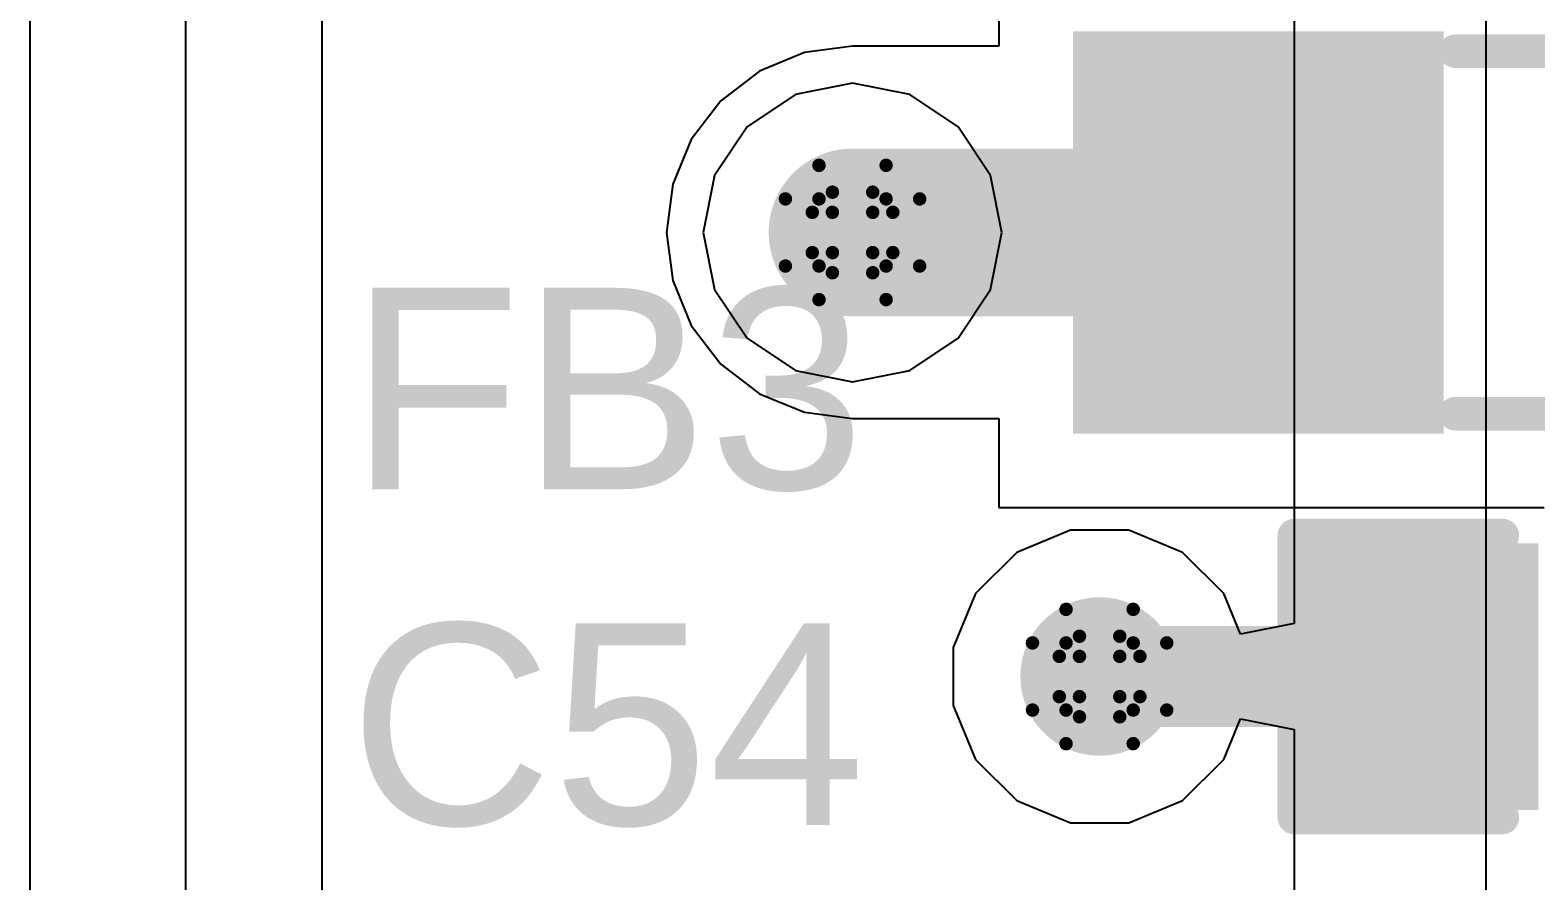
# Model space of a CAD drawing. Header units: inches. Extents: x 0 to 198, y 0 to 199.
# Drawn here: x 3.2025 to 3.4268, y 3.2067 to 3.3334 of the extents above; entities that cross this region are included whole.
import ezdxf

# ---------------------------------------------------------------- set-up
doc = ezdxf.new("R2010")
doc.units = ezdxf.units.IN
doc.header["$MEASUREMENT"] = 0
for name, color, linetype in [('Bottom Layer', 5, 'Continuous'), ('Drill Drawing', 1, 'Continuous'), ('Layer 1', 16, 'Continuous'), ('Layer 2', 76, 'Continuous'), ('Top Layer', 1, 'Continuous'), ('Top Overlay', 2, 'Continuous'), ('Top Paste', 8, 'Continuous'), ('Top Solder', 216, 'Continuous'), ('Via Holes', 16, 'Continuous')]:
    doc.layers.add(name, color=color, linetype=linetype)
doc.styles.add('Arial', font='', dxfattribs={"height": 0.2})
doc.styles.get('Arial').set_extended_font_data('Arial')

# ---------------------------------------------------------------- blocks, each defined once
blk = doc.blocks.new('I___0805_239')
at = {"layer": 'Top Layer'}
for points in [[(-0.06299, 0.02598), (-0.01575, 0.02598), (-0.01575, -0.02598), (-0.06299, -0.02598)], [(0.01575, 0.02598), (0.06299, 0.02598), (0.06299, -0.02598), (0.01575, -0.02598)]]:
    blk.add_hatch(color=1, dxfattribs=at).paths.add_polyline_path(points)
at = {"layer": 'Top Paste'}
for points in [[(-0.06299, 0.02598), (-0.01575, 0.02598), (-0.01575, -0.02598), (-0.06299, -0.02598)], [(0.01575, 0.02598), (0.06299, 0.02598), (0.06299, -0.02598), (0.01575, -0.02598)]]:
    blk.add_hatch(color=8, dxfattribs=at).paths.add_polyline_path(points)
at = {"layer": 'Top Solder'}
for points in [[(-0.06699, 0.02998), (-0.01175, 0.02998), (-0.01175, -0.02998), (-0.06699, -0.02998)], [(0.01175, 0.02998), (0.06699, 0.02998), (0.06699, -0.02998), (0.01175, -0.02998)]]:
    blk.add_hatch(color=216, dxfattribs=at).paths.add_polyline_path(points)
at = {"layer": 'Top Overlay'}
for points in [[(-0.01, 0.027, 0.005, 0.005, 0), (0.01, 0.027, 0.005, 0.005, 0)], [(-0.01, -0.027, 0.005, 0.005, 0), (0.01, -0.027, 0.005, 0.005, 0)]]:
    blk.add_lwpolyline(points, format="xyseb", dxfattribs=at)
for points in [[(-0.01125, 0.027, 0.0025, 0.0025, 1), (-0.00875, 0.027, 0.0025, 0.0025, 1)], [(0.00875, 0.027, 0.0025, 0.0025, 1), (0.01125, 0.027, 0.0025, 0.0025, 1)], [(-0.01125, -0.027, 0.0025, 0.0025, 1), (-0.00875, -0.027, 0.0025, 0.0025, 1)], [(0.00875, -0.027, 0.0025, 0.0025, 1), (0.01125, -0.027, 0.0025, 0.0025, 1)]]:
    blk.add_lwpolyline(points, format="xyseb", close=True, dxfattribs=at)
blk = doc.blocks.new('C___0603_323')
at = {"layer": 'Top Layer'}
for points in [[(-0.015, 0.0175), (-0.015, -0.0175), (-0.045, -0.0175), (-0.045, 0.0175)], [(0.045, 0.0175), (0.045, -0.0175), (0.015, -0.0175), (0.015, 0.0175)]]:
    blk.add_hatch(color=1, dxfattribs=at).paths.add_polyline_path(points)
at = {"layer": 'Top Paste'}
for points in [[(-0.015, 0.0175), (-0.015, -0.0175), (-0.045, -0.0175), (-0.045, 0.0175)], [(0.045, 0.0175), (0.045, -0.0175), (0.015, -0.0175), (0.015, 0.0175)]]:
    blk.add_hatch(color=8, dxfattribs=at).paths.add_polyline_path(points)
at = {"layer": 'Top Solder'}
for points in [[(-0.01264, 0.01986), (-0.01264, -0.01986), (-0.04736, -0.01986), (-0.04736, 0.01986)], [(0.04736, 0.01986), (0.04736, -0.01986), (0.01264, -0.01986), (0.01264, 0.01986)]]:
    blk.add_hatch(color=216, dxfattribs=at).paths.add_polyline_path(points)
at = {"layer": 'Top Overlay'}
for points in [[(-0.049, -0.021, 0.005, 0.005, 0), (-0.049, 0.021, 0.005, 0.005, 0)], [(-0.049, 0.021, 0.005, 0.005, 0), (-0.018, 0.021, 0.005, 0.005, 0)], [(0.018, 0.021, 0.005, 0.005, 0), (0.049, 0.021, 0.005, 0.005, 0)], [(0.049, -0.021, 0.005, 0.005, 0), (0.049, 0.021, 0.005, 0.005, 0)], [(-0.049, -0.021, 0.005, 0.005, 0), (-0.018, -0.021, 0.005, 0.005, 0)], [(0.018, -0.021, 0.005, 0.005, 0), (0.049, -0.021, 0.005, 0.005, 0)]]:
    blk.add_lwpolyline(points, format="xyseb", dxfattribs=at)
for points in [[(-0.05025, 0.021, 0.0025, 0.0025, 1), (-0.04775, 0.021, 0.0025, 0.0025, 1)], [(-0.05025, 0.021, 0.0025, 0.0025, 1), (-0.04775, 0.021, 0.0025, 0.0025, 1)], [(-0.01925, 0.021, 0.0025, 0.0025, 1), (-0.01675, 0.021, 0.0025, 0.0025, 1)], [(0.01675, 0.021, 0.0025, 0.0025, 1), (0.01925, 0.021, 0.0025, 0.0025, 1)], [(0.04775, 0.021, 0.0025, 0.0025, 1), (0.05025, 0.021, 0.0025, 0.0025, 1)], [(0.04775, 0.021, 0.0025, 0.0025, 1), (0.05025, 0.021, 0.0025, 0.0025, 1)], [(-0.05025, -0.021, 0.0025, 0.0025, 1), (-0.04775, -0.021, 0.0025, 0.0025, 1)], [(-0.05025, -0.021, 0.0025, 0.0025, 1), (-0.04775, -0.021, 0.0025, 0.0025, 1)], [(-0.01925, -0.021, 0.0025, 0.0025, 1), (-0.01675, -0.021, 0.0025, 0.0025, 1)], [(0.01675, -0.021, 0.0025, 0.0025, 1), (0.01925, -0.021, 0.0025, 0.0025, 1)], [(0.04775, -0.021, 0.0025, 0.0025, 1), (0.05025, -0.021, 0.0025, 0.0025, 1)], [(0.04775, -0.021, 0.0025, 0.0025, 1), (0.05025, -0.021, 0.0025, 0.0025, 1)]]:
    blk.add_lwpolyline(points, format="xyseb", close=True, dxfattribs=at)

msp = doc.modelspace()

# ---------------------------------------------------------------- hatches: boundary and pattern name
at = {"layer": 'Bottom Layer'}
h = msp.add_hatch(color=5, dxfattribs=at)
edge = h.paths.add_edge_path()
edge.add_arc((3.325, 3.30324), 0.01181, 0, 360)
h = msp.add_hatch(color=5, dxfattribs=at)
edge = h.paths.add_edge_path()
edge.add_arc((3.36181, 3.2371), 0.01181, 0, 360)
at = {"layer": 'Layer 1'}
h = msp.add_hatch(color=16, dxfattribs=at)
edge = h.paths.add_edge_path()
edge.add_arc((3.325, 3.30324), 0.01181, 0, 360)
h = msp.add_hatch(color=16, dxfattribs=at)
edge = h.paths.add_edge_path()
edge.add_arc((3.36181, 3.2371), 0.01181, 0, 360)
at = {"layer": 'Layer 2'}
h = msp.add_hatch(color=76, dxfattribs=at)
edge = h.paths.add_edge_path()
edge.add_arc((3.325, 3.30324), 0.01181, 0, 360)
h = msp.add_hatch(color=76, dxfattribs=at)
edge = h.paths.add_edge_path()
edge.add_arc((3.36181, 3.2371), 0.01181, 0, 360)
at = {"layer": 'Top Layer'}
h = msp.add_hatch(color=1, dxfattribs=at)
edge = h.paths.add_edge_path()
edge.add_arc((3.325, 3.30324), 0.01181, 0, 360)
h = msp.add_hatch(color=1, dxfattribs=at)
edge = h.paths.add_edge_path()
edge.add_arc((3.36181, 3.2371), 0.01181, 0, 360)
at = {"layer": 'Via Holes'}
h = msp.add_hatch(color=7, dxfattribs=at)
edge = h.paths.add_edge_path()
edge.add_arc((3.325, 3.30324), 0.00591, 0, 360)
h = msp.add_hatch(color=7, dxfattribs=at)
edge = h.paths.add_edge_path()
edge.add_arc((3.36181, 3.2371), 0.00591, 0, 360)

# ---------------------------------------------------------------- linework, layer by layer
at = {"layer": 'Bottom Layer'}
for p, q in [((3.20247, 2.91255), (3.20247, 3.39849)), ((3.325, 3.32548), (3.31649, 3.32379)), ((3.33351, 3.32379), (3.325, 3.32548)), ((3.31649, 3.32379), (3.30928, 3.31897)), ((3.34072, 3.31897), (3.33351, 3.32379)), ((3.30928, 3.31897), (3.30445, 3.31175)), ((3.34555, 3.31175), (3.34072, 3.31897)), ((3.30445, 3.31175), (3.30276, 3.30324)), ((3.34724, 3.30324), (3.34555, 3.31175)), ((3.30276, 3.30324), (3.30445, 3.29473)), ((3.34555, 3.29473), (3.34724, 3.30324)), ((3.30445, 3.29473), (3.30928, 3.28752)), ((3.34072, 3.28752), (3.34555, 3.29473)), ((3.30928, 3.28752), (3.31649, 3.2827)), ((3.33351, 3.2827), (3.34072, 3.28752)), ((3.31649, 3.2827), (3.325, 3.28101)), ((3.325, 3.28101), (3.33351, 3.2827))]:
    msp.add_line(p, q, dxfattribs=at)
at = {"layer": 'Drill Drawing'}
for points in [[(3.32, 3.30824, 0.002, 0.002, 0), (3.32, 3.31324, 0.002, 0.002, 0)], [(3.32, 3.31324, 0.002, 0.002, 0), (3.33, 3.31324, 0.002, 0.002, 0)], [(3.33, 3.30824, 0.002, 0.002, 0), (3.33, 3.31324, 0.002, 0.002, 0)], [(3.315, 3.29824, 0.002, 0.002, 0), (3.315, 3.30824, 0.002, 0.002, 0)], [(3.315, 3.30824, 0.002, 0.002, 0), (3.32, 3.30824, 0.002, 0.002, 0)], [(3.322, 3.30624, 0.002, 0.002, 0), (3.322, 3.30924, 0.002, 0.002, 0)], [(3.322, 3.30924, 0.002, 0.002, 0), (3.328, 3.30924, 0.002, 0.002, 0)], [(3.328, 3.30624, 0.002, 0.002, 0), (3.328, 3.30924, 0.002, 0.002, 0)], [(3.33, 3.30824, 0.002, 0.002, 0), (3.335, 3.30824, 0.002, 0.002, 0)], [(3.335, 3.29824, 0.002, 0.002, 0), (3.335, 3.30824, 0.002, 0.002, 0)], [(3.319, 3.30024, 0.002, 0.002, 0), (3.319, 3.30624, 0.002, 0.002, 0)], [(3.319, 3.30624, 0.002, 0.002, 0), (3.322, 3.30624, 0.002, 0.002, 0)], [(3.328, 3.30624, 0.002, 0.002, 0), (3.331, 3.30624, 0.002, 0.002, 0)], [(3.331, 3.30024, 0.002, 0.002, 0), (3.331, 3.30624, 0.002, 0.002, 0)], [(3.319, 3.30024, 0.002, 0.002, 0), (3.322, 3.30024, 0.002, 0.002, 0)], [(3.322, 3.29724, 0.002, 0.002, 0), (3.322, 3.30024, 0.002, 0.002, 0)], [(3.328, 3.30024, 0.002, 0.002, 0), (3.331, 3.30024, 0.002, 0.002, 0)], [(3.328, 3.29724, 0.002, 0.002, 0), (3.328, 3.30024, 0.002, 0.002, 0)], [(3.315, 3.29824, 0.002, 0.002, 0), (3.32, 3.29824, 0.002, 0.002, 0)], [(3.32, 3.29324, 0.002, 0.002, 0), (3.32, 3.29824, 0.002, 0.002, 0)], [(3.322, 3.29724, 0.002, 0.002, 0), (3.328, 3.29724, 0.002, 0.002, 0)], [(3.33, 3.29824, 0.002, 0.002, 0), (3.335, 3.29824, 0.002, 0.002, 0)], [(3.33, 3.29324, 0.002, 0.002, 0), (3.33, 3.29824, 0.002, 0.002, 0)], [(3.32, 3.29324, 0.002, 0.002, 0), (3.33, 3.29324, 0.002, 0.002, 0)], [(3.35681, 3.2421, 0.002, 0.002, 0), (3.35681, 3.2471, 0.002, 0.002, 0)], [(3.35681, 3.2471, 0.002, 0.002, 0), (3.36681, 3.2471, 0.002, 0.002, 0)], [(3.36681, 3.2421, 0.002, 0.002, 0), (3.36681, 3.2471, 0.002, 0.002, 0)], [(3.35881, 3.2401, 0.002, 0.002, 0), (3.35881, 3.2431, 0.002, 0.002, 0)], [(3.35881, 3.2431, 0.002, 0.002, 0), (3.36481, 3.2431, 0.002, 0.002, 0)], [(3.36481, 3.2401, 0.002, 0.002, 0), (3.36481, 3.2431, 0.002, 0.002, 0)], [(3.35181, 3.2321, 0.002, 0.002, 0), (3.35181, 3.2421, 0.002, 0.002, 0)], [(3.35181, 3.2421, 0.002, 0.002, 0), (3.35681, 3.2421, 0.002, 0.002, 0)], [(3.36681, 3.2421, 0.002, 0.002, 0), (3.37181, 3.2421, 0.002, 0.002, 0)], [(3.37181, 3.2321, 0.002, 0.002, 0), (3.37181, 3.2421, 0.002, 0.002, 0)], [(3.35581, 3.2341, 0.002, 0.002, 0), (3.35581, 3.2401, 0.002, 0.002, 0)], [(3.35581, 3.2401, 0.002, 0.002, 0), (3.35881, 3.2401, 0.002, 0.002, 0)], [(3.36481, 3.2401, 0.002, 0.002, 0), (3.36781, 3.2401, 0.002, 0.002, 0)], [(3.36781, 3.2341, 0.002, 0.002, 0), (3.36781, 3.2401, 0.002, 0.002, 0)], [(3.35581, 3.2341, 0.002, 0.002, 0), (3.35881, 3.2341, 0.002, 0.002, 0)], [(3.35881, 3.2311, 0.002, 0.002, 0), (3.35881, 3.2341, 0.002, 0.002, 0)], [(3.36481, 3.2341, 0.002, 0.002, 0), (3.36781, 3.2341, 0.002, 0.002, 0)], [(3.36481, 3.2311, 0.002, 0.002, 0), (3.36481, 3.2341, 0.002, 0.002, 0)], [(3.35181, 3.2321, 0.002, 0.002, 0), (3.35681, 3.2321, 0.002, 0.002, 0)], [(3.35681, 3.2271, 0.002, 0.002, 0), (3.35681, 3.2321, 0.002, 0.002, 0)], [(3.36681, 3.2321, 0.002, 0.002, 0), (3.37181, 3.2321, 0.002, 0.002, 0)], [(3.36681, 3.2271, 0.002, 0.002, 0), (3.36681, 3.2321, 0.002, 0.002, 0)], [(3.35881, 3.2311, 0.002, 0.002, 0), (3.36481, 3.2311, 0.002, 0.002, 0)], [(3.35681, 3.2271, 0.002, 0.002, 0), (3.36681, 3.2271, 0.002, 0.002, 0)]]:
    msp.add_lwpolyline(points, format="xyseb", dxfattribs=at)
for points in [[(3.3195, 3.31324, 0.001, 0.001, 1), (3.3205, 3.31324, 0.001, 0.001, 1)], [(3.3195, 3.31324, 0.001, 0.001, 1), (3.3205, 3.31324, 0.001, 0.001, 1)], [(3.3295, 3.31324, 0.001, 0.001, 1), (3.3305, 3.31324, 0.001, 0.001, 1)], [(3.3295, 3.31324, 0.001, 0.001, 1), (3.3305, 3.31324, 0.001, 0.001, 1)], [(3.3145, 3.30824, 0.001, 0.001, 1), (3.3155, 3.30824, 0.001, 0.001, 1)], [(3.3145, 3.30824, 0.001, 0.001, 1), (3.3155, 3.30824, 0.001, 0.001, 1)], [(3.3195, 3.30824, 0.001, 0.001, 1), (3.3205, 3.30824, 0.001, 0.001, 1)], [(3.3195, 3.30824, 0.001, 0.001, 1), (3.3205, 3.30824, 0.001, 0.001, 1)], [(3.3215, 3.30924, 0.001, 0.001, 1), (3.3225, 3.30924, 0.001, 0.001, 1)], [(3.3215, 3.30924, 0.001, 0.001, 1), (3.3225, 3.30924, 0.001, 0.001, 1)], [(3.3275, 3.30924, 0.001, 0.001, 1), (3.3285, 3.30924, 0.001, 0.001, 1)], [(3.3275, 3.30924, 0.001, 0.001, 1), (3.3285, 3.30924, 0.001, 0.001, 1)], [(3.3295, 3.30824, 0.001, 0.001, 1), (3.3305, 3.30824, 0.001, 0.001, 1)], [(3.3295, 3.30824, 0.001, 0.001, 1), (3.3305, 3.30824, 0.001, 0.001, 1)], [(3.3345, 3.30824, 0.001, 0.001, 1), (3.3355, 3.30824, 0.001, 0.001, 1)], [(3.3345, 3.30824, 0.001, 0.001, 1), (3.3355, 3.30824, 0.001, 0.001, 1)], [(3.3185, 3.30624, 0.001, 0.001, 1), (3.3195, 3.30624, 0.001, 0.001, 1)], [(3.3185, 3.30624, 0.001, 0.001, 1), (3.3195, 3.30624, 0.001, 0.001, 1)], [(3.3215, 3.30624, 0.001, 0.001, 1), (3.3225, 3.30624, 0.001, 0.001, 1)], [(3.3215, 3.30624, 0.001, 0.001, 1), (3.3225, 3.30624, 0.001, 0.001, 1)], [(3.3275, 3.30624, 0.001, 0.001, 1), (3.3285, 3.30624, 0.001, 0.001, 1)], [(3.3275, 3.30624, 0.001, 0.001, 1), (3.3285, 3.30624, 0.001, 0.001, 1)], [(3.3305, 3.30624, 0.001, 0.001, 1), (3.3315, 3.30624, 0.001, 0.001, 1)], [(3.3305, 3.30624, 0.001, 0.001, 1), (3.3315, 3.30624, 0.001, 0.001, 1)], [(3.3185, 3.30024, 0.001, 0.001, 1), (3.3195, 3.30024, 0.001, 0.001, 1)], [(3.3185, 3.30024, 0.001, 0.001, 1), (3.3195, 3.30024, 0.001, 0.001, 1)], [(3.3215, 3.30024, 0.001, 0.001, 1), (3.3225, 3.30024, 0.001, 0.001, 1)], [(3.3215, 3.30024, 0.001, 0.001, 1), (3.3225, 3.30024, 0.001, 0.001, 1)], [(3.3275, 3.30024, 0.001, 0.001, 1), (3.3285, 3.30024, 0.001, 0.001, 1)], [(3.3275, 3.30024, 0.001, 0.001, 1), (3.3285, 3.30024, 0.001, 0.001, 1)], [(3.3305, 3.30024, 0.001, 0.001, 1), (3.3315, 3.30024, 0.001, 0.001, 1)], [(3.3305, 3.30024, 0.001, 0.001, 1), (3.3315, 3.30024, 0.001, 0.001, 1)], [(3.3145, 3.29824, 0.001, 0.001, 1), (3.3155, 3.29824, 0.001, 0.001, 1)], [(3.3145, 3.29824, 0.001, 0.001, 1), (3.3155, 3.29824, 0.001, 0.001, 1)], [(3.3195, 3.29824, 0.001, 0.001, 1), (3.3205, 3.29824, 0.001, 0.001, 1)], [(3.3195, 3.29824, 0.001, 0.001, 1), (3.3205, 3.29824, 0.001, 0.001, 1)], [(3.3215, 3.29724, 0.001, 0.001, 1), (3.3225, 3.29724, 0.001, 0.001, 1)], [(3.3215, 3.29724, 0.001, 0.001, 1), (3.3225, 3.29724, 0.001, 0.001, 1)], [(3.3275, 3.29724, 0.001, 0.001, 1), (3.3285, 3.29724, 0.001, 0.001, 1)], [(3.3275, 3.29724, 0.001, 0.001, 1), (3.3285, 3.29724, 0.001, 0.001, 1)], [(3.3295, 3.29824, 0.001, 0.001, 1), (3.3305, 3.29824, 0.001, 0.001, 1)], [(3.3295, 3.29824, 0.001, 0.001, 1), (3.3305, 3.29824, 0.001, 0.001, 1)], [(3.3345, 3.29824, 0.001, 0.001, 1), (3.3355, 3.29824, 0.001, 0.001, 1)], [(3.3345, 3.29824, 0.001, 0.001, 1), (3.3355, 3.29824, 0.001, 0.001, 1)], [(3.3195, 3.29324, 0.001, 0.001, 1), (3.3205, 3.29324, 0.001, 0.001, 1)], [(3.3195, 3.29324, 0.001, 0.001, 1), (3.3205, 3.29324, 0.001, 0.001, 1)], [(3.3295, 3.29324, 0.001, 0.001, 1), (3.3305, 3.29324, 0.001, 0.001, 1)], [(3.3295, 3.29324, 0.001, 0.001, 1), (3.3305, 3.29324, 0.001, 0.001, 1)], [(3.35631, 3.2471, 0.001, 0.001, 1), (3.35731, 3.2471, 0.001, 0.001, 1)], [(3.35631, 3.2471, 0.001, 0.001, 1), (3.35731, 3.2471, 0.001, 0.001, 1)], [(3.36631, 3.2471, 0.001, 0.001, 1), (3.36731, 3.2471, 0.001, 0.001, 1)], [(3.36631, 3.2471, 0.001, 0.001, 1), (3.36731, 3.2471, 0.001, 0.001, 1)], [(3.35831, 3.2431, 0.001, 0.001, 1), (3.35931, 3.2431, 0.001, 0.001, 1)], [(3.35831, 3.2431, 0.001, 0.001, 1), (3.35931, 3.2431, 0.001, 0.001, 1)], [(3.36431, 3.2431, 0.001, 0.001, 1), (3.36531, 3.2431, 0.001, 0.001, 1)], [(3.36431, 3.2431, 0.001, 0.001, 1), (3.36531, 3.2431, 0.001, 0.001, 1)], [(3.35131, 3.2421, 0.001, 0.001, 1), (3.35231, 3.2421, 0.001, 0.001, 1)], [(3.35131, 3.2421, 0.001, 0.001, 1), (3.35231, 3.2421, 0.001, 0.001, 1)], [(3.35631, 3.2421, 0.001, 0.001, 1), (3.35731, 3.2421, 0.001, 0.001, 1)], [(3.35631, 3.2421, 0.001, 0.001, 1), (3.35731, 3.2421, 0.001, 0.001, 1)], [(3.36631, 3.2421, 0.001, 0.001, 1), (3.36731, 3.2421, 0.001, 0.001, 1)], [(3.36631, 3.2421, 0.001, 0.001, 1), (3.36731, 3.2421, 0.001, 0.001, 1)], [(3.37131, 3.2421, 0.001, 0.001, 1), (3.37231, 3.2421, 0.001, 0.001, 1)], [(3.37131, 3.2421, 0.001, 0.001, 1), (3.37231, 3.2421, 0.001, 0.001, 1)], [(3.35531, 3.2401, 0.001, 0.001, 1), (3.35631, 3.2401, 0.001, 0.001, 1)], [(3.35531, 3.2401, 0.001, 0.001, 1), (3.35631, 3.2401, 0.001, 0.001, 1)], [(3.35831, 3.2401, 0.001, 0.001, 1), (3.35931, 3.2401, 0.001, 0.001, 1)], [(3.35831, 3.2401, 0.001, 0.001, 1), (3.35931, 3.2401, 0.001, 0.001, 1)], [(3.36431, 3.2401, 0.001, 0.001, 1), (3.36531, 3.2401, 0.001, 0.001, 1)], [(3.36431, 3.2401, 0.001, 0.001, 1), (3.36531, 3.2401, 0.001, 0.001, 1)], [(3.36731, 3.2401, 0.001, 0.001, 1), (3.36831, 3.2401, 0.001, 0.001, 1)], [(3.36731, 3.2401, 0.001, 0.001, 1), (3.36831, 3.2401, 0.001, 0.001, 1)], [(3.35531, 3.2341, 0.001, 0.001, 1), (3.35631, 3.2341, 0.001, 0.001, 1)], [(3.35531, 3.2341, 0.001, 0.001, 1), (3.35631, 3.2341, 0.001, 0.001, 1)], [(3.35831, 3.2341, 0.001, 0.001, 1), (3.35931, 3.2341, 0.001, 0.001, 1)], [(3.35831, 3.2341, 0.001, 0.001, 1), (3.35931, 3.2341, 0.001, 0.001, 1)], [(3.36431, 3.2341, 0.001, 0.001, 1), (3.36531, 3.2341, 0.001, 0.001, 1)], [(3.36431, 3.2341, 0.001, 0.001, 1), (3.36531, 3.2341, 0.001, 0.001, 1)], [(3.36731, 3.2341, 0.001, 0.001, 1), (3.36831, 3.2341, 0.001, 0.001, 1)], [(3.36731, 3.2341, 0.001, 0.001, 1), (3.36831, 3.2341, 0.001, 0.001, 1)], [(3.35131, 3.2321, 0.001, 0.001, 1), (3.35231, 3.2321, 0.001, 0.001, 1)], [(3.35131, 3.2321, 0.001, 0.001, 1), (3.35231, 3.2321, 0.001, 0.001, 1)], [(3.35631, 3.2321, 0.001, 0.001, 1), (3.35731, 3.2321, 0.001, 0.001, 1)], [(3.35631, 3.2321, 0.001, 0.001, 1), (3.35731, 3.2321, 0.001, 0.001, 1)], [(3.36631, 3.2321, 0.001, 0.001, 1), (3.36731, 3.2321, 0.001, 0.001, 1)], [(3.36631, 3.2321, 0.001, 0.001, 1), (3.36731, 3.2321, 0.001, 0.001, 1)], [(3.37131, 3.2321, 0.001, 0.001, 1), (3.37231, 3.2321, 0.001, 0.001, 1)], [(3.37131, 3.2321, 0.001, 0.001, 1), (3.37231, 3.2321, 0.001, 0.001, 1)], [(3.35831, 3.2311, 0.001, 0.001, 1), (3.35931, 3.2311, 0.001, 0.001, 1)], [(3.35831, 3.2311, 0.001, 0.001, 1), (3.35931, 3.2311, 0.001, 0.001, 1)], [(3.36431, 3.2311, 0.001, 0.001, 1), (3.36531, 3.2311, 0.001, 0.001, 1)], [(3.36431, 3.2311, 0.001, 0.001, 1), (3.36531, 3.2311, 0.001, 0.001, 1)], [(3.35631, 3.2271, 0.001, 0.001, 1), (3.35731, 3.2271, 0.001, 0.001, 1)], [(3.35631, 3.2271, 0.001, 0.001, 1), (3.35731, 3.2271, 0.001, 0.001, 1)], [(3.36631, 3.2271, 0.001, 0.001, 1), (3.36731, 3.2271, 0.001, 0.001, 1)], [(3.36631, 3.2271, 0.001, 0.001, 1), (3.36731, 3.2271, 0.001, 0.001, 1)]]:
    msp.add_lwpolyline(points, format="xyseb", close=True, dxfattribs=at)
at = {"layer": 'Layer 1'}
for p, q in [((3.325, 3.32548), (3.31649, 3.32379)), ((3.33351, 3.32379), (3.325, 3.32548)), ((3.31649, 3.32379), (3.30928, 3.31897)), ((3.34072, 3.31897), (3.33351, 3.32379)), ((3.30928, 3.31897), (3.30445, 3.31175)), ((3.34555, 3.31175), (3.34072, 3.31897)), ((3.30445, 3.31175), (3.30276, 3.30324)), ((3.34724, 3.30324), (3.34555, 3.31175)), ((3.30276, 3.30324), (3.30445, 3.29473)), ((3.34555, 3.29473), (3.34724, 3.30324)), ((3.30445, 3.29473), (3.30928, 3.28752)), ((3.34072, 3.28752), (3.34555, 3.29473)), ((3.30928, 3.28752), (3.31649, 3.2827)), ((3.33351, 3.2827), (3.34072, 3.28752)), ((3.31649, 3.2827), (3.325, 3.28101)), ((3.325, 3.28101), (3.33351, 3.2827))]:
    msp.add_line(p, q, dxfattribs=at)
at = {"layer": 'Layer 2'}
for p, q in [((3.41938, 3.16769), (3.41938, 3.54438)), ((3.39081, 3.50043), (3.39081, 3.24501)), ((3.22561, 3.39262), (3.22561, 2.86524)), ((3.246, 2.86524), (3.246, 3.39354)), ((3.35747, 3.25891), (3.34946, 3.25559)), ((3.36615, 3.25891), (3.35747, 3.25891)), ((3.37417, 3.25559), (3.36615, 3.25891)), ((3.34946, 3.25559), (3.34332, 3.24946)), ((3.3803, 3.24946), (3.37417, 3.25559)), ((3.34332, 3.24946), (3.34, 3.24144)), ((3.38281, 3.24342), (3.3803, 3.24946)), ((3.39081, 3.24501), (3.38281, 3.24342)), ((3.34, 3.24144), (3.34, 3.23276)), ((3.34, 3.23276), (3.34332, 3.22475)), ((3.3803, 3.22475), (3.38281, 3.23079)), ((3.38281, 3.23079), (3.39081, 3.2292)), ((3.39081, 3.2292), (3.39081, 3.18865)), ((3.34332, 3.22475), (3.34946, 3.21861)), ((3.37417, 3.21861), (3.3803, 3.22475)), ((3.34946, 3.21861), (3.35747, 3.21529)), ((3.36615, 3.21529), (3.37417, 3.21861)), ((3.35747, 3.21529), (3.36615, 3.21529))]:
    msp.add_line(p, q, dxfattribs=at)
at = {"layer": 'Top Layer'}
for p, q in [((3.34681, 3.34423), (3.34681, 3.33098)), ((3.31782, 3.33004), (3.31113, 3.32727)), ((3.325, 3.33098), (3.31782, 3.33004)), ((3.34681, 3.33098), (3.325, 3.33098)), ((3.31113, 3.32727), (3.30539, 3.32286)), ((3.30539, 3.32286), (3.30098, 3.31711)), ((3.30098, 3.31711), (3.29821, 3.31042)), ((3.29821, 3.31042), (3.29726, 3.30324)), ((3.29726, 3.30324), (3.29821, 3.29607)), ((3.29821, 3.29607), (3.30098, 3.28938)), ((3.30098, 3.28938), (3.30539, 3.28363)), ((3.30539, 3.28363), (3.31113, 3.27922)), ((3.31113, 3.27922), (3.31782, 3.27645)), ((3.31782, 3.27645), (3.325, 3.27551)), ((3.325, 3.27551), (3.34681, 3.27551)), ((3.34681, 3.27551), (3.34681, 3.26226)), ((3.34681, 3.26226), (3.42155, 3.26226)), ((3.42155, 3.26226), (3.42406, 3.26226)), ((3.42406, 3.26226), (3.42806, 3.26226))]:
    msp.add_line(p, q, dxfattribs=at)
for points in [[(3.325, 3.30324, 0.025, 0.025, 0), (3.38544, 3.30324, 0.025, 0.025, 0)], [(3.36181, 3.2371, 0.015, 0.015, 0), (3.40981, 3.2371, 0.015, 0.015, 0)]]:
    msp.add_lwpolyline(points, format="xyseb", dxfattribs=at)
for points in [[(3.31875, 3.30324, 0.0125, 0.0125, 1), (3.33125, 3.30324, 0.0125, 0.0125, 1)], [(3.37919, 3.30324, 0.0125, 0.0125, 1), (3.39169, 3.30324, 0.0125, 0.0125, 1)], [(3.35806, 3.2371, 0.0075, 0.0075, 1), (3.36556, 3.2371, 0.0075, 0.0075, 1)], [(3.40606, 3.2371, 0.0075, 0.0075, 1), (3.41356, 3.2371, 0.0075, 0.0075, 1)]]:
    msp.add_lwpolyline(points, format="xyseb", close=True, dxfattribs=at)

# ---------------------------------------------------------------- block references
for name, p in [('I___0805_239', (3.42481, 3.30324)), ('C___0603_323', (3.43981, 3.2371))]:
    msp.add_blockref(name, p)

# ---------------------------------------------------------------- texts
at = {"layer": 'Top Overlay', "style": 'Arial'}
for s, p in [('FB3', (3.25001, 3.265)), ('C54', (3.25001, 3.215))]:
    msp.add_text(s, height=0.03, dxfattribs=at).set_placement(p)

doc.saveas('drawing.dxf')
